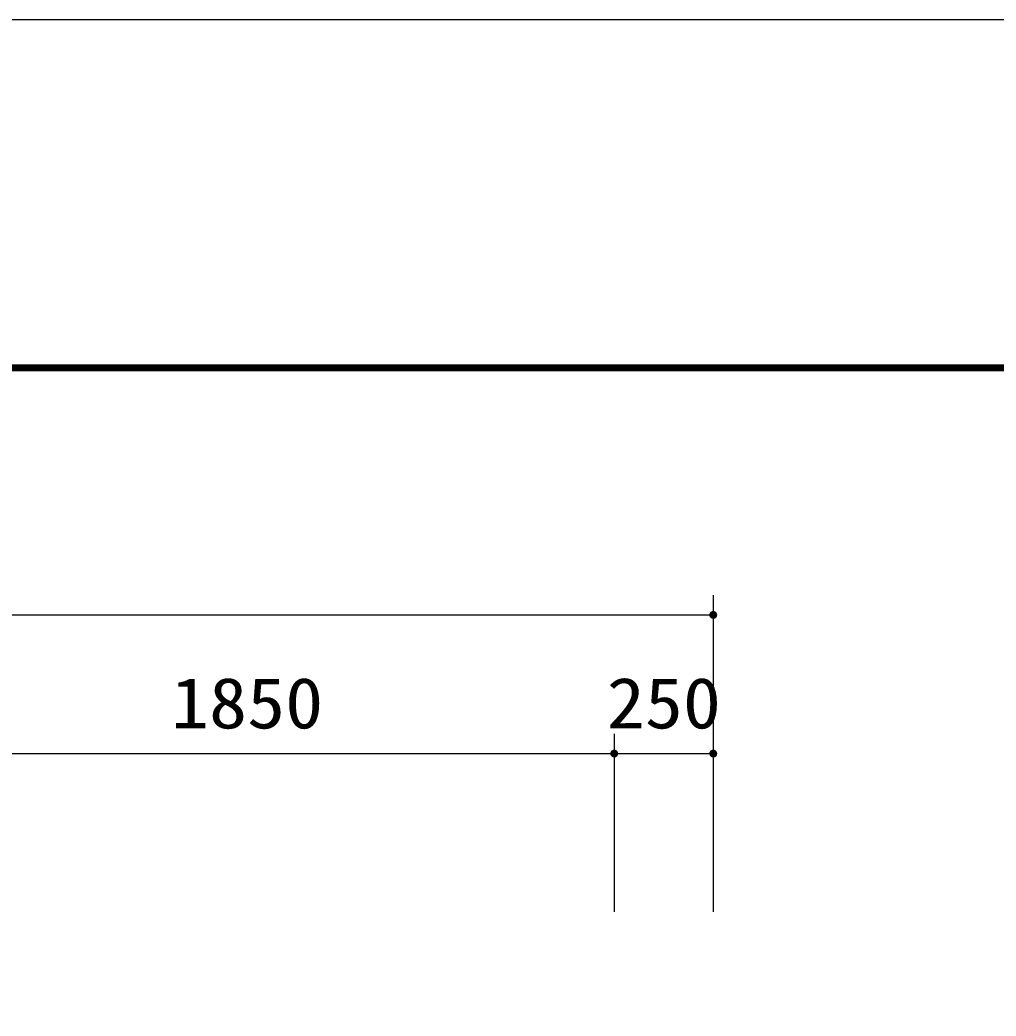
# Model space of a CAD drawing. Units: millimetres, scale not verified. Extents: x -14850 to 14850, y -10500 to 10500.
# Drawn here: x -7767 to -5303, y 7985 to 10500 of the extents above; entities that cross this region are included whole.
import ezdxf
from ezdxf.enums import TextEntityAlignment as Align

# ---------------------------------------------------------------- set-up
doc = ezdxf.new("R2010")
doc.units = ezdxf.units.MM
doc.header["$LTSCALE"] = 50
for name, color, linetype, lineweight in [('0-2_製作', 5, 'Continuous', 25), ('0-5_図面枠', 7, 'Continuous', 25), ('0-6_Axis_waku', 7, 'Continuous', 25)]:
    doc.layers.add(name, color=color, linetype=linetype, lineweight=lineweight)
doc.styles.add('ＭＳ ゴシック', font='')
doc.styles.get('ＭＳ ゴシック').set_extended_font_data('MS Gothic')

msp = doc.modelspace()

# ---------------------------------------------------------------- linework, layer by layer
at = {"layer": '0-2_製作', "color": 2}
for p, q in [((-6017.21, 9048.03), (-6017.21, 8248.51)), ((-10217.21, 8998.03), (-6017.21, 8998.03)), ((-6267.21, 8698.03), (-6267.21, 8248.51)), ((-8117.21, 8648.03), (-6267.21, 8648.03)), ((-6267.21, 8648.03), (-6017.21, 8648.03))]:
    msp.add_line(p, q, dxfattribs=at)
at = {"layer": '0-2_製作'}
for points in [[(-6017.21, 9008.03), (-6026.72, 9001.12), (-6026.26, 9002.29)], [(-6017.21, 8998.03), (-6026.72, 9001.12), (-6017.21, 9008.03)], [(-6017.21, 9008.03), (-6026.26, 9002.29), (-6018.46, 9007.95)], [(-6018.46, 9007.95), (-6026.26, 9002.29), (-6025.65, 9003.39)], [(-6018.46, 9007.95), (-6025.65, 9003.39), (-6019.69, 9007.72)], [(-6019.69, 9007.72), (-6025.65, 9003.39), (-6024.91, 9004.41)], [(-6019.69, 9007.72), (-6024.91, 9004.41), (-6020.89, 9007.33)], [(-6020.89, 9007.33), (-6024.91, 9004.41), (-6024.05, 9005.32)], [(-6020.89, 9007.33), (-6024.05, 9005.32), (-6022.03, 9006.8)], [(-6022.03, 9006.8), (-6024.05, 9005.32), (-6023.09, 9006.12)], [(-6016.58, 9008.01), (-6017.21, 8998.03), (-6017.21, 9008.03)], [(-6015.33, 9007.85), (-6017.21, 8998.03), (-6016.58, 9008.01)], [(-6014.12, 9007.54), (-6017.21, 8998.03), (-6015.33, 9007.85)], [(-6012.95, 9007.08), (-6017.21, 8998.03), (-6014.12, 9007.54)], [(-6011.85, 9006.48), (-6017.21, 8998.03), (-6012.95, 9007.08)], [(-6010.83, 9005.74), (-6017.21, 8998.03), (-6011.85, 9006.48)], [(-6009.92, 9004.88), (-6017.21, 8998.03), (-6010.83, 9005.74)], [(-6009.12, 9003.91), (-6017.21, 8998.03), (-6009.92, 9004.88)], [(-6008.45, 9002.85), (-6017.21, 8998.03), (-6009.12, 9003.91)], [(-6008.45, 9002.85), (-6007.21, 8998.03), (-6017.21, 8998.03)], [(-6007.91, 9001.71), (-6007.21, 8998.03), (-6008.45, 9002.85)], [(-6017.21, 8998.03), (-6027.21, 8998.03), (-6027.19, 8998.66)], [(-6017.21, 8998.03), (-6027.13, 8996.78), (-6027.21, 8998.03)], [(-6017.21, 8998.03), (-6027.19, 8998.66), (-6027.03, 8999.91)], [(-6017.21, 8998.03), (-6026.89, 8995.55), (-6027.13, 8996.78)], [(-6017.21, 8998.03), (-6027.03, 8999.91), (-6026.72, 9001.12)], [(-6017.21, 8998.03), (-6026.51, 8994.35), (-6026.89, 8995.55)], [(-6017.21, 8998.03), (-6025.97, 8993.21), (-6026.51, 8994.35)], [(-6017.21, 8998.03), (-6025.3, 8992.15), (-6025.97, 8993.21)], [(-6017.21, 8988.03), (-6025.3, 8992.15), (-6017.21, 8998.03)], [(-6017.21, 8988.03), (-6024.5, 8991.19), (-6025.3, 8992.15)], [(-6017.21, 8988.03), (-6023.58, 8990.33), (-6024.5, 8991.19)], [(-6017.21, 8988.03), (-6022.57, 8989.59), (-6023.58, 8990.33)], [(-6017.21, 8988.03), (-6021.47, 8988.98), (-6022.57, 8989.59)], [(-6017.21, 8988.03), (-6020.3, 8988.52), (-6021.47, 8988.98)], [(-6017.21, 8988.03), (-6019.08, 8988.21), (-6020.3, 8988.52)], [(-6017.21, 8988.03), (-6017.84, 8988.05), (-6019.08, 8988.21)], [(-6007.21, 8998.03), (-6017.21, 8988.03), (-6017.21, 8998.03)], [(-6007.23, 8997.4), (-6017.21, 8988.03), (-6007.21, 8998.03)], [(-6007.39, 8996.16), (-6017.21, 8988.03), (-6007.23, 8997.4)], [(-6007.7, 8994.94), (-6017.21, 8988.03), (-6007.39, 8996.16)], [(-6008.16, 8993.77), (-6017.21, 8988.03), (-6007.7, 8994.94)], [(-6008.16, 8993.77), (-6015.95, 8988.11), (-6017.21, 8988.03)], [(-6008.76, 8992.67), (-6015.95, 8988.11), (-6008.16, 8993.77)], [(-6008.76, 8992.67), (-6014.72, 8988.35), (-6015.95, 8988.11)], [(-6009.5, 8991.66), (-6014.72, 8988.35), (-6008.76, 8992.67)], [(-6009.5, 8991.66), (-6013.53, 8988.73), (-6014.72, 8988.35)], [(-6010.36, 8990.74), (-6013.53, 8988.73), (-6009.5, 8991.66)], [(-6010.36, 8990.74), (-6012.39, 8989.27), (-6013.53, 8988.73)], [(-6011.33, 8989.94), (-6012.39, 8989.27), (-6010.36, 8990.74)], [(-6007.52, 9000.52), (-6007.21, 8998.03), (-6007.91, 9001.71)], [(-6007.29, 8999.29), (-6007.21, 8998.03), (-6007.52, 9000.52)], [(-6267.21, 8648.03), (-6277.03, 8649.91), (-6276.72, 8651.12)], [(-6267.21, 8658.03), (-6276.72, 8651.12), (-6276.26, 8652.29)], [(-6267.21, 8648.03), (-6276.72, 8651.12), (-6267.21, 8658.03)], [(-6267.21, 8658.03), (-6276.26, 8652.29), (-6268.46, 8657.95)], [(-6268.46, 8657.95), (-6276.26, 8652.29), (-6275.65, 8653.39)], [(-6268.46, 8657.95), (-6275.65, 8653.39), (-6269.7, 8657.72)], [(-6269.7, 8657.72), (-6275.65, 8653.39), (-6274.91, 8654.41)], [(-6269.7, 8657.72), (-6274.91, 8654.41), (-6270.89, 8657.33)], [(-6270.89, 8657.33), (-6274.91, 8654.41), (-6274.05, 8655.32)], [(-6270.89, 8657.33), (-6274.05, 8655.32), (-6272.03, 8656.8)], [(-6272.03, 8656.8), (-6274.05, 8655.32), (-6273.09, 8656.12)], [(-6266.58, 8658.01), (-6267.21, 8648.03), (-6267.21, 8658.03)], [(-6265.33, 8657.85), (-6267.21, 8648.03), (-6266.58, 8658.01)], [(-6264.12, 8657.54), (-6267.21, 8648.03), (-6265.33, 8657.85)], [(-6262.95, 8657.08), (-6267.21, 8648.03), (-6264.12, 8657.54)], [(-6261.85, 8656.48), (-6267.21, 8648.03), (-6262.95, 8657.08)], [(-6260.83, 8655.74), (-6267.21, 8648.03), (-6261.85, 8656.48)], [(-6259.92, 8654.88), (-6267.21, 8648.03), (-6260.83, 8655.74)], [(-6259.12, 8653.91), (-6267.21, 8648.03), (-6259.92, 8654.88)], [(-6258.45, 8652.85), (-6267.21, 8648.03), (-6259.12, 8653.91)], [(-6258.45, 8652.85), (-6257.21, 8648.03), (-6267.21, 8648.03)], [(-6257.91, 8651.71), (-6257.21, 8648.03), (-6258.45, 8652.85)], [(-6257.52, 8650.52), (-6257.21, 8648.03), (-6257.91, 8651.71)], [(-6257.29, 8649.29), (-6257.21, 8648.03), (-6257.52, 8650.52)], [(-6017.21, 8648.03), (-6027.03, 8649.91), (-6026.72, 8651.12)], [(-6017.21, 8658.03), (-6026.72, 8651.12), (-6026.26, 8652.29)], [(-6017.21, 8648.03), (-6026.72, 8651.12), (-6017.21, 8658.03)], [(-6017.21, 8658.03), (-6026.26, 8652.29), (-6018.46, 8657.95)], [(-6018.46, 8657.95), (-6026.26, 8652.29), (-6025.65, 8653.39)], [(-6018.46, 8657.95), (-6025.65, 8653.39), (-6019.69, 8657.72)], [(-6019.69, 8657.72), (-6025.65, 8653.39), (-6024.91, 8654.41)], [(-6019.69, 8657.72), (-6024.91, 8654.41), (-6020.89, 8657.33)], [(-6020.89, 8657.33), (-6024.91, 8654.41), (-6024.05, 8655.32)], [(-6020.89, 8657.33), (-6024.05, 8655.32), (-6022.03, 8656.8)], [(-6022.03, 8656.8), (-6024.05, 8655.32), (-6023.09, 8656.12)], [(-6016.58, 8658.01), (-6017.21, 8648.03), (-6017.21, 8658.03)], [(-6015.33, 8657.85), (-6017.21, 8648.03), (-6016.58, 8658.01)], [(-6014.12, 8657.54), (-6017.21, 8648.03), (-6015.33, 8657.85)], [(-6012.95, 8657.08), (-6017.21, 8648.03), (-6014.12, 8657.54)], [(-6011.85, 8656.48), (-6017.21, 8648.03), (-6012.95, 8657.08)], [(-6010.83, 8655.74), (-6017.21, 8648.03), (-6011.85, 8656.48)], [(-6009.92, 8654.88), (-6017.21, 8648.03), (-6010.83, 8655.74)], [(-6009.12, 8653.91), (-6017.21, 8648.03), (-6009.92, 8654.88)], [(-6008.45, 8652.85), (-6017.21, 8648.03), (-6009.12, 8653.91)], [(-6008.45, 8652.85), (-6007.21, 8648.03), (-6017.21, 8648.03)], [(-6007.91, 8651.71), (-6007.21, 8648.03), (-6008.45, 8652.85)], [(-6007.52, 8650.52), (-6007.21, 8648.03), (-6007.91, 8651.71)], [(-6007.29, 8649.29), (-6007.21, 8648.03), (-6007.52, 8650.52)], [(-6267.21, 8648.03), (-6277.21, 8648.03), (-6277.19, 8648.66)], [(-6267.21, 8648.03), (-6277.13, 8646.78), (-6277.21, 8648.03)], [(-6267.21, 8648.03), (-6277.19, 8648.66), (-6277.03, 8649.91)], [(-6267.21, 8648.03), (-6276.89, 8645.55), (-6277.13, 8646.78)], [(-6267.21, 8648.03), (-6276.51, 8644.35), (-6276.89, 8645.55)], [(-6267.21, 8648.03), (-6275.97, 8643.21), (-6276.51, 8644.35)], [(-6267.21, 8648.03), (-6275.3, 8642.15), (-6275.97, 8643.21)], [(-6267.21, 8638.03), (-6275.3, 8642.15), (-6267.21, 8648.03)], [(-6267.21, 8638.03), (-6274.5, 8641.19), (-6275.3, 8642.15)], [(-6267.21, 8638.03), (-6273.58, 8640.33), (-6274.5, 8641.19)], [(-6267.21, 8638.03), (-6272.57, 8639.59), (-6273.58, 8640.33)], [(-6267.21, 8638.03), (-6271.47, 8638.98), (-6272.57, 8639.59)], [(-6267.21, 8638.03), (-6270.3, 8638.52), (-6271.47, 8638.98)], [(-6267.21, 8638.03), (-6269.08, 8638.21), (-6270.3, 8638.52)], [(-6267.21, 8638.03), (-6267.84, 8638.05), (-6269.08, 8638.21)], [(-6257.21, 8648.03), (-6267.21, 8638.03), (-6267.21, 8648.03)], [(-6257.23, 8647.4), (-6267.21, 8638.03), (-6257.21, 8648.03)], [(-6257.39, 8646.16), (-6267.21, 8638.03), (-6257.23, 8647.4)], [(-6257.7, 8644.94), (-6267.21, 8638.03), (-6257.39, 8646.16)], [(-6258.16, 8643.77), (-6267.21, 8638.03), (-6257.7, 8644.94)], [(-6258.16, 8643.77), (-6265.96, 8638.11), (-6267.21, 8638.03)], [(-6258.77, 8642.67), (-6265.96, 8638.11), (-6258.16, 8643.77)], [(-6258.77, 8642.67), (-6264.72, 8638.35), (-6265.96, 8638.11)], [(-6259.5, 8641.66), (-6264.72, 8638.35), (-6258.77, 8642.67)], [(-6259.5, 8641.66), (-6263.53, 8638.73), (-6264.72, 8638.35)], [(-6260.36, 8640.74), (-6263.53, 8638.73), (-6259.5, 8641.66)], [(-6260.36, 8640.74), (-6262.39, 8639.27), (-6263.53, 8638.73)], [(-6261.33, 8639.94), (-6262.39, 8639.27), (-6260.36, 8640.74)], [(-6017.21, 8648.03), (-6027.21, 8648.03), (-6027.19, 8648.66)], [(-6017.21, 8648.03), (-6027.13, 8646.78), (-6027.21, 8648.03)], [(-6017.21, 8648.03), (-6027.19, 8648.66), (-6027.03, 8649.91)], [(-6017.21, 8648.03), (-6026.89, 8645.55), (-6027.13, 8646.78)], [(-6017.21, 8648.03), (-6026.51, 8644.35), (-6026.89, 8645.55)], [(-6017.21, 8648.03), (-6025.97, 8643.21), (-6026.51, 8644.35)], [(-6017.21, 8648.03), (-6025.3, 8642.15), (-6025.97, 8643.21)], [(-6017.21, 8638.03), (-6025.3, 8642.15), (-6017.21, 8648.03)], [(-6017.21, 8638.03), (-6024.5, 8641.19), (-6025.3, 8642.15)], [(-6017.21, 8638.03), (-6023.58, 8640.33), (-6024.5, 8641.19)], [(-6017.21, 8638.03), (-6022.57, 8639.59), (-6023.58, 8640.33)], [(-6017.21, 8638.03), (-6021.47, 8638.98), (-6022.57, 8639.59)], [(-6017.21, 8638.03), (-6020.3, 8638.52), (-6021.47, 8638.98)], [(-6017.21, 8638.03), (-6019.08, 8638.21), (-6020.3, 8638.52)], [(-6017.21, 8638.03), (-6017.84, 8638.05), (-6019.08, 8638.21)], [(-6007.21, 8648.03), (-6017.21, 8638.03), (-6017.21, 8648.03)], [(-6007.23, 8647.4), (-6017.21, 8638.03), (-6007.21, 8648.03)], [(-6007.39, 8646.16), (-6017.21, 8638.03), (-6007.23, 8647.4)], [(-6007.7, 8644.94), (-6017.21, 8638.03), (-6007.39, 8646.16)], [(-6008.16, 8643.77), (-6017.21, 8638.03), (-6007.7, 8644.94)], [(-6008.16, 8643.77), (-6015.95, 8638.11), (-6017.21, 8638.03)], [(-6008.76, 8642.67), (-6015.95, 8638.11), (-6008.16, 8643.77)], [(-6008.76, 8642.67), (-6014.72, 8638.35), (-6015.95, 8638.11)], [(-6009.5, 8641.66), (-6014.72, 8638.35), (-6008.76, 8642.67)], [(-6009.5, 8641.66), (-6013.53, 8638.73), (-6014.72, 8638.35)], [(-6010.36, 8640.74), (-6013.53, 8638.73), (-6009.5, 8641.66)], [(-6010.36, 8640.74), (-6012.39, 8639.27), (-6013.53, 8638.73)], [(-6011.33, 8639.94), (-6012.39, 8639.27), (-6010.36, 8640.74)]]:
    msp.add_solid(points, dxfattribs=at)
at = {"layer": '0-5_図面枠'}
msp.add_lwpolyline([(-14850, -10500), (14850, -10500), (14850, 10500), (-14850, 10500)], close=True, dxfattribs=at)
at = {"layer": '0-6_Axis_waku'}
for p, q in [((-12964, 9629), (14014, 9629)), ((-12963, 9628), (14013, 9628)), ((-12962, 9627), (14012, 9627)), ((-12961, 9626), (14011, 9626)), ((-12960, 9625), (14010, 9625)), ((-12959, 9624), (14009, 9624)), ((-12958, 9623), (14008, 9623)), ((-12957, 9622), (14007, 9622)), ((-12956, 9621), (14006, 9621)), ((-12955, 9620), (14005, 9620)), ((-12954, 9619), (14004, 9619)), ((-12953, 9618), (14003, 9618)), ((-12952, 9617), (14002, 9617)), ((-12951, 9616), (14001, 9616)), ((-12950, 9615), (14000, 9615))]:
    msp.add_line(p, q, dxfattribs=at)

# ---------------------------------------------------------------- texts
at = {"layer": '0-2_製作', "color": 4, "style": 'ＭＳ ゴシック', "width": 1.1}
for s, p in [('1850', (-7385.96, 8673.03)), ('250', (-6285.96, 8673.03))]:
    msp.add_text(s, height=128.4, dxfattribs=at).set_placement(p, align=Align.BOTTOM_LEFT)

doc.saveas('drawing.dxf')
